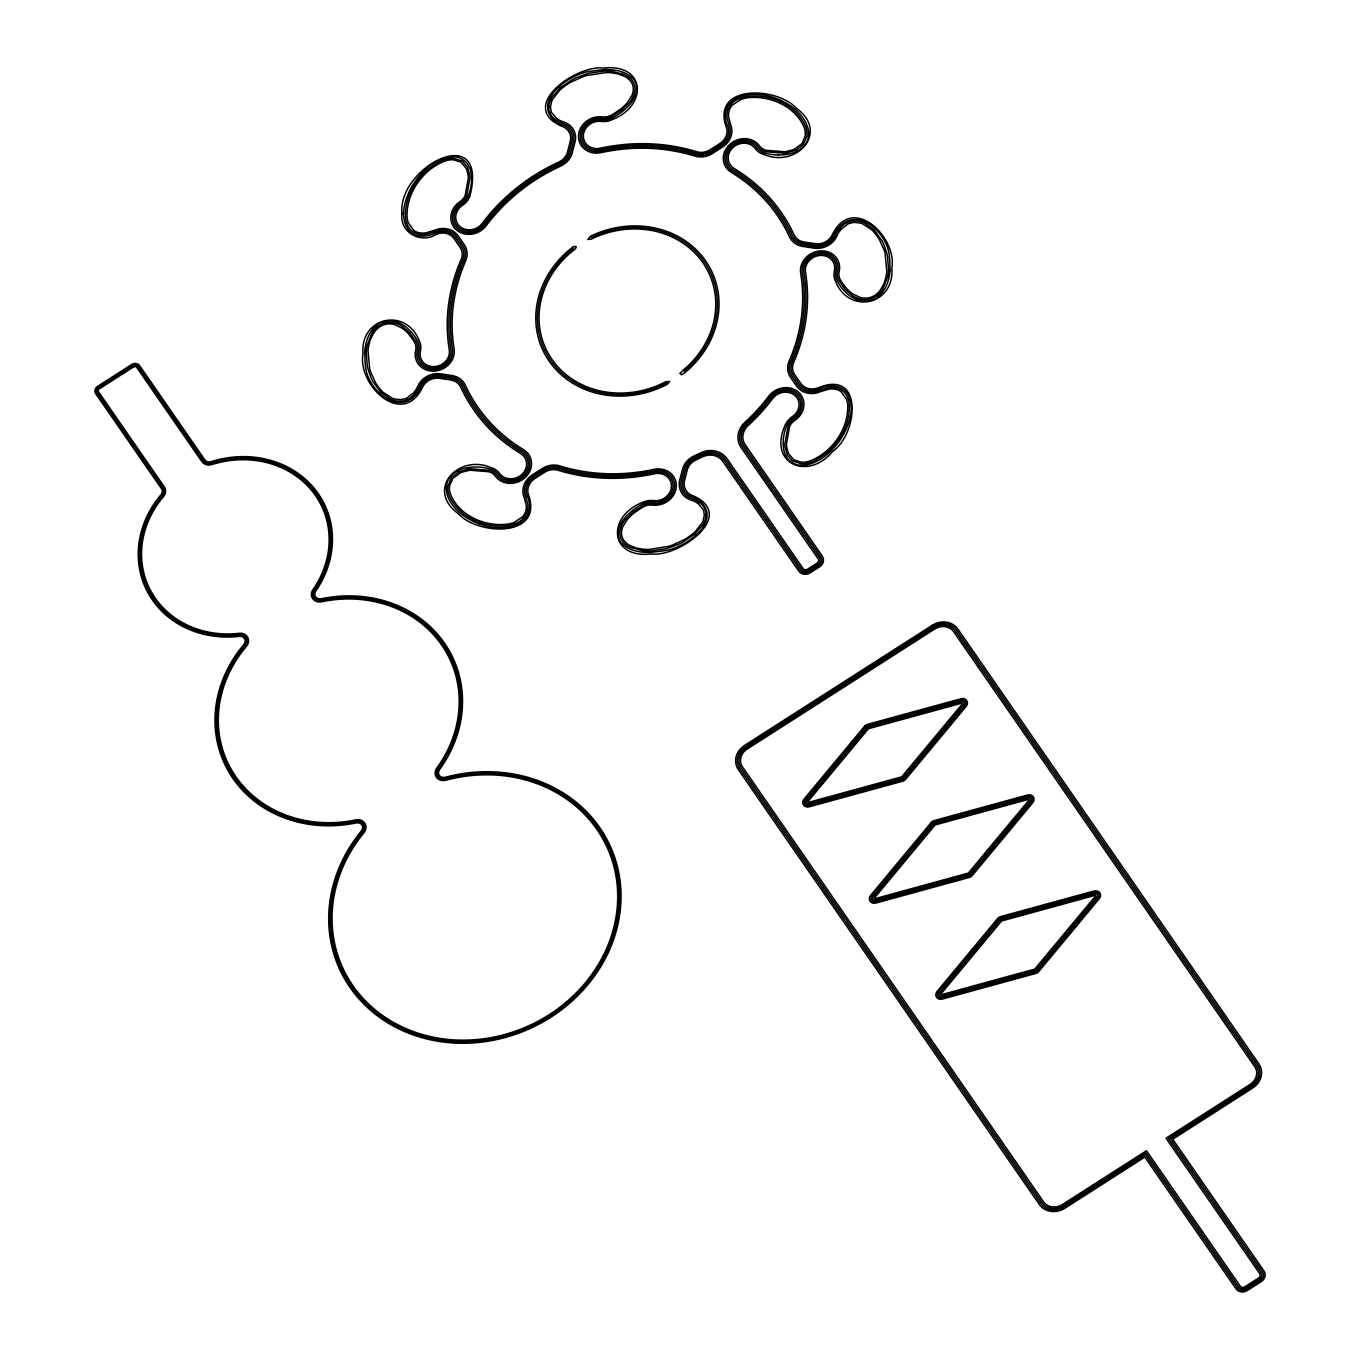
<?xml version="1.0" encoding="UTF-8"?>
<svg xmlns="http://www.w3.org/2000/svg" width="1360" height="1360" viewBox="0 0 1360 1360"><rect width="100%" height="100%" fill="white"/><g stroke="black" fill="none" stroke-linecap="round" stroke-linejoin="round"><path stroke-width="1.5" d="M548.811 107.083L549.168 104.159A21.352 19.108 -24.1 0 1 549.508 102.765L549.797 101.847A24.582 21.998 -24.1 0 1 551.922 97.308L560.099 87.822L572.441 79.594A66.572 59.585 -24.1 0 1 576.674 77.571L585.548 74.29A70.499 63.087 -24.1 0 1 590.002 73.066L604.316 71.06A52.734 47.192 -24.1 0 1 612.238 71.366L624.631 74.613A25.738 23.035 -24.1 0 1 628.643 76.976L629.663 77.809A20.519 18.377 -24.1 0 1 631.244 79.356L631.992 80.257A17.697 15.827 -24.1 0 1 634.355 84.779L634.644 85.935A17.085 15.283 -24.1 0 1 634.933 88.349L634.933 89.386A19.754 17.68 -24.1 0 1 634.253 93.5L634.083 94.112A23.834 21.335 -24.1 0 1 632.825 97.206L632.06 98.634A30.175 27.013 -24.1 0 1 631.023 100.317L630.292 101.371A34.238 30.634 -24.1 0 1 629.442 102.51L621.86 110.024L611.575 116.654A14.943 13.379 -24.1 0 1 601.97 118.422A18.258 16.354 -24.1 0 0 580.091 135.728A18.258 16.354 -24.1 0 0 600.746 151.164A179.911 161.007 -24.1 0 1 695.47 154.632A18.258 16.354 -24.1 0 0 711.722 152.252L721.65 145.894A18.258 16.354 -24.1 0 0 728.977 124.933L727.005 118.048A23.069 20.638 -24.1 0 1 727.039 112.676L727.719 109.922A15.929 14.263 -24.1 0 1 728.212 108.647L729.98 105.587A16.898 15.113 -24.1 0 1 731 104.312L732.649 102.663A20.23 18.105 -24.1 0 1 733.601 101.864L734.298 101.337A20.91 18.717 -24.1 0 1 735.318 100.623L736.406 99.96A22.151 19.822 -24.1 0 1 737.511 99.348L740.792 97.937A28.815 25.789 -24.1 0 1 742.713 97.308L744.617 96.815A34.799 31.144 -24.1 0 1 746.096 96.509C768.91 93.075 795.362 104.142 805.324 125.698A34.476 30.855 -24.1 0 1 805.562 126.31L806.157 128.095A27.778 24.854 -24.1 0 1 806.616 129.948L806.871 131.512A21.828 19.533 -24.1 0 1 807.007 134.215L806.956 135.082A20.519 18.36 -24.1 0 1 806.82 136.306L803.318 144.381A16.983 15.198 -24.1 0 1 802.672 145.146L796.042 150.059L786.998 152.898A37.774 33.796 -24.1 0 1 784.431 153.255L765.595 151.759A14.943 13.379 -24.1 0 1 758.03 146.778A18.258 16.354 -24.1 0 0 730.609 145.622A18.258 16.354 -24.1 0 0 732.207 171.054A179.911 161.007 -24.1 0 1 790.993 236.13A18.258 16.354 -24.1 0 0 803.352 245.004L814.64 246.687A18.258 16.354 -24.1 0 0 835.414 235.467A30.753 27.523 -24.1 0 1 837.76 231.132L838.95 229.466A26.078 23.341 -24.1 0 1 840.14 228.004L842.911 225.318M705.976 514.93L705.619 517.854A21.352 19.108 -24.1 0 1 705.279 519.248L704.99 520.166A24.582 21.998 -24.1 0 1 702.865 524.705L694.688 534.174L682.346 542.419A66.572 59.585 -24.1 0 1 678.113 544.442L669.239 547.723A70.499 63.087 -24.1 0 1 664.785 548.947L650.471 550.953A52.734 47.192 -24.1 0 1 642.549 550.647L630.156 547.4A25.738 23.035 -24.1 0 1 626.144 545.037L625.226 544.289A20.519 18.377 -24.1 0 1 623.543 542.657L622.795 541.756A17.697 15.827 -24.1 0 1 620.432 537.217L620.177 536.248A17.085 15.283 -24.1 0 1 619.854 533.664L619.854 532.559A19.754 17.68 -24.1 0 1 620.534 528.513L620.755 527.765A23.834 21.335 -24.1 0 1 621.962 524.807L622.727 523.379A30.175 27.013 -24.1 0 1 623.747 521.696L624.495 520.625A34.238 30.634 -24.1 0 1 625.345 519.503L632.927 511.989L643.212 505.359A14.943 13.379 -24.1 0 1 652.817 503.591A18.258 16.354 -24.1 0 0 674.696 486.268A18.258 16.354 -24.1 0 0 654.041 470.849A179.911 161.007 -24.1 0 1 559.317 467.381A18.258 16.354 -24.1 0 0 543.065 469.761L533.137 476.119A18.258 16.354 -24.1 0 0 525.81 497.08L527.782 504.05A23.069 20.638 -24.1 0 1 527.748 509.32M364.701 351.492L365.092 362.661A71.179 63.699 -24.1 0 0 365.364 364.429C365.738 388.28 398.123 417.877 417.265 393.176A31.671 28.356 -24.1 0 0 420.869 387.022A16.609 14.858 -24.1 0 1 439.756 376.822L451.044 378.505A16.609 14.858 -24.1 0 1 462.281 386.563A181.577 162.503 -24.1 0 0 521.611 452.251A16.609 14.858 -24.1 0 1 523.073 475.371A16.609 14.858 -24.1 0 1 498.134 474.317A16.609 14.858 -24.1 0 0 489.719 468.775A59.636 53.363 -24.1 0 0 476.476 466.973L471.427 467.143A39.695 35.53 -24.1 0 0 466.293 467.874L463.267 468.622A30.804 27.574 -24.1 0 0 462.655 468.809L460.292 469.659A27.268 24.395 -24.1 0 0 458.83 470.271L457.589 470.883A21.386 19.142 -24.1 0 0 450.891 475.915L450.568 476.323A18.088 16.184 -24.1 0 0 448.902 478.584L448.596 479.128A20.978 18.768 -24.1 0 0 446.488 491.266L446.675 492.983A28.73 25.704 -24.1 0 0 446.896 493.867L447.678 496.332A39.015 34.918 -24.1 0 0 449.055 499.477L450.5 502.061A52.462 46.954 -24.1 0 0 456.722 509.932L459.697 512.703A66.521 59.534 -24.1 0 0 462.06 514.607A69.649 62.339 -24.1 0 0 464.236 516.188L464.984 516.698A72.012 64.447 -24.1 0 0 475.575 522.444L479.349 523.94M890.086 270.521L889.695 259.352A71.179 63.699 -24.1 0 0 889.423 257.584C889.049 233.733 856.647 204.17 837.522 228.837A31.671 28.356 -24.1 0 0 833.918 234.991A16.609 14.858 -24.1 0 1 815.031 245.191L803.726 243.508A16.609 14.858 -24.1 0 1 792.506 235.433A181.577 162.503 -24.1 0 0 733.176 169.762A16.609 14.858 -24.1 0 1 731.714 146.642A16.609 14.858 -24.1 0 1 756.653 147.696A16.609 14.858 -24.1 0 0 765.068 153.238A59.636 53.363 -24.1 0 0 778.311 155.023M783.394 438.736L783.139 443.428A39.695 35.53 -24.1 0 0 783.496 448.154L784.057 450.908A30.804 27.574 -24.1 0 0 784.21 451.452L784.924 453.594A27.268 24.395 -24.1 0 0 785.468 454.903L786.063 456.076A21.386 19.142 -24.1 0 0 790.908 461.822L791.401 462.145A18.088 16.184 -24.1 0 0 793.645 463.471L794.189 463.709M527.714 509.439L527.068 512.091A15.929 14.263 -24.1 0 1 526.575 513.366L524.892 516.307A16.898 15.113 -24.1 0 1 523.787 517.701L522.206 519.299A20.23 18.105 -24.1 0 1 521.186 520.149L520.489 520.676A20.91 18.717 -24.1 0 1 519.469 521.39L518.381 522.053A22.151 19.822 -24.1 0 1 517.276 522.665L513.995 524.076A28.815 25.789 -24.1 0 1 512.074 524.705L510.289 525.164A34.799 31.144 -24.1 0 1 508.691 525.504C485.877 529.023 459.187 517.599 449.463 496.315A34.476 30.855 -24.1 0 1 449.225 495.703L448.63 493.918A27.778 24.854 -24.1 0 1 448.171 492.065L447.916 490.501A21.828 19.533 -24.1 0 1 447.78 487.798L447.831 486.931A20.519 18.36 -24.1 0 1 447.967 485.707L451.469 477.632A16.983 15.198 -24.1 0 1 452.115 476.867L458.745 471.954L467.789 469.115A37.774 33.796 -24.1 0 1 470.356 468.758L489.192 470.254A14.943 13.379 -24.1 0 1 496.757 475.235A18.258 16.354 -24.1 0 0 524.178 476.391A18.258 16.354 -24.1 0 0 522.58 450.959A179.911 161.007 -24.1 0 1 463.794 385.883A18.258 16.354 -24.1 0 0 451.435 377.009L440.147 375.326A18.258 16.354 -24.1 0 0 419.373 386.546A30.753 27.523 -24.1 0 1 417.027 390.881L415.905 392.445A26.078 23.341 -24.1 0 1 414.647 394.009L411.876 396.695A17.391 15.572 -24.1 0 1 400.571 401.234L397.443 401.064A21.352 19.108 -24.1 0 1 395.964 400.86L395.131 400.707A24.582 21.998 -24.1 0 1 390.286 399.058L380.715 392.224L372.844 381.412A66.572 59.585 -24.1 0 1 371.008 377.638L368.186 369.631A70.499 63.087 -24.1 0 1 367.251 365.585L366.265 352.41A52.734 47.192 -24.1 0 1 367.251 344.998L371.79 333.183A25.738 23.035 -24.1 0 1 374.663 329.256L375.649 328.236A20.519 18.377 -24.1 0 1 377.468 326.621L378.505 325.856A17.697 15.827 -24.1 0 1 383.588 323.272L384.846 322.915A17.085 15.283 -24.1 0 1 387.481 322.439L388.671 322.354A19.754 17.68 -24.1 0 1 392.989 322.643L393.771 322.779A23.834 21.335 -24.1 0 1 396.865 323.68L398.361 324.275A30.175 27.013 -24.1 0 1 400.078 325.091L401.166 325.686A34.238 30.634 -24.1 0 1 402.322 326.383L409.802 332.826L416.126 341.853A14.943 13.379 -24.1 0 1 417.231 350.659A18.258 16.354 -24.1 0 0 434.129 369.631A18.258 16.354 -24.1 0 0 452.506 349.095A179.911 161.007 -24.1 0 1 464.117 260.525A18.258 16.354 -24.1 0 0 462.876 245.582L456.841 236.844A18.258 16.354 -24.1 0 0 434.792 231.761L427.193 234.158A23.069 20.638 -24.1 0 1 421.413 234.583L418.489 234.175A15.929 14.263 -24.1 0 1 417.129 233.835L414.035 232.458A16.898 15.113 -24.1 0 1 412.692 231.574L411.043 230.18A20.23 18.105 -24.1 0 1 410.261 229.364L409.751 228.752A20.91 18.717 -24.1 0 1 409.071 227.851L408.51 227.018A22.151 19.822 -24.1 0 1 407.864 225.93L406.606 222.972A28.815 25.789 -24.1 0 1 406.096 221.238L405.722 219.521A34.799 31.144 -24.1 0 1 405.518 218.161C403.937 194.055 420.325 170.34 441.966 160.531A34.476 30.855 -24.1 0 1 442.629 160.259L444.601 159.562A27.778 24.854 -24.1 0 1 446.658 158.984L448.375 158.61A21.828 19.533 -24.1 0 1 451.299 158.27L452.234 158.236A20.519 18.36 -24.1 0 1 453.543 158.27L461.975 160.854A16.983 15.198 -24.1 0 1 462.74 161.398L467.5 167.178L469.812 175.355A37.774 33.796 -24.1 0 1 469.982 177.735L466.82 195.398A14.943 13.379 -24.1 0 1 460.819 202.861A18.258 16.354 -24.1 0 0 457.283 228.531A18.258 16.354 -24.1 0 0 484.891 224.91A179.911 161.007 -24.1 0 1 560.065 164.747A18.258 16.354 -24.1 0 0 570.69 152.49L573.444 141.814A18.258 16.354 -24.1 0 0 563.04 123.386A30.753 27.523 -24.1 0 1 558.552 121.55L556.852 120.581A26.078 23.341 -24.1 0 1 555.373 119.595L552.772 117.351A17.391 15.572 -24.1 0 1 548.726 107.083M529.21 510.272L529.091 510.748A18.496 16.558 -24.1 0 1 527.731 514.624L527.612 514.845A17.085 15.283 -24.1 0 1 526.813 516.222L526.252 517.055A18.819 16.83 -24.1 0 1 524.756 518.874C517.259 526.864 505.393 528.479 494.972 527.51M850.289 416.466C852.397 407.269 851.19 395.267 843.455 389.419A18.819 16.83 -24.1 0 0 841.602 388.195L840.752 387.736A17.085 15.283 -24.1 0 0 839.443 387.158L839.222 387.073A18.496 16.558 -24.1 0 0 835.04 386.053L834.377 385.985M727.073 107.389L727.243 107.049A17.085 15.283 -24.1 0 1 727.974 105.791L728.535 104.958A18.819 16.83 -24.1 0 1 730.031 103.122C737.511 95.149 749.411 93.534 759.815 94.503A65.195 58.344 -24.1 0 1 775.421 98.107L779.212 99.569A72.012 64.447 -24.1 0 1 789.803 105.315L790.551 105.825A69.649 62.339 -24.1 0 1 792.727 107.406A66.521 59.534 -24.1 0 1 795.09 109.31L798.082 112.081A52.462 46.954 -24.1 0 1 804.304 119.952L805.732 122.536A39.015 34.918 -24.1 0 1 807.109 125.681L807.891 128.146A28.73 25.704 -24.1 0 1 808.112 129.03L808.418 130.713A20.978 18.768 -24.1 0 1 806.293 142.919L805.885 143.412A18.088 16.184 -24.1 0 1 804.27 145.622L803.981 145.945M413.95 392.462L416.058 389.521A29.495 26.384 -24.1 0 0 417.877 386.07A19.924 17.833 -24.1 0 1 440.521 373.83L451.826 375.513A19.924 17.833 -24.1 0 1 465.307 385.186A178.262 159.528 -24.1 0 0 523.549 449.667A19.924 17.833 -24.1 0 1 525.3 477.411A19.924 17.833 -24.1 0 1 495.38 476.153A13.277 11.883 -24.1 0 0 488.648 471.716L470.356 470.271A36.278 32.47 -24.1 0 0 468.299 470.56L461.992 472.175A24.752 22.151 -24.1 0 0 460.36 472.838L452.761 478.448L449.531 486.115A18.836 16.864 -24.1 0 0 449.446 487.084L449.412 487.9A20.366 18.224 -24.1 0 0 449.565 490.331L449.888 492.15A26.809 23.987 -24.1 0 0 450.262 493.595C458.728 515.848 485.622 527.238 508.232 524.059A33.915 30.362 -24.1 0 0 509.167 523.872L512.822 522.903A25.67 22.984 -24.1 0 0 514.029 522.478L522.478 516.885A15.266 13.668 -24.1 0 0 523.583 515.508L524.416 514.233A14.79 13.243 -24.1 0 0 524.96 513.145L525.164 512.686A14.501 12.971 -24.1 0 0 525.572 511.598L526.15 509.065A20.995 18.785 -24.1 0 0 526.252 505.291L524.297 497.76A19.924 17.833 -24.1 0 1 532.287 474.895L542.215 468.537A19.924 17.833 -24.1 0 1 559.946 465.936A178.262 159.528 -24.1 0 0 653.803 469.37A19.924 17.833 -24.1 0 1 676.328 486.2A19.924 17.833 -24.1 0 1 652.46 505.104A13.277 11.883 -24.1 0 0 643.909 506.651A60.299 53.958 -24.1 0 0 640.356 508.657L633.658 513.315A47.379 42.398 -24.1 0 0 631.822 514.862L629.442 517.123A36.822 32.946 -24.1 0 0 627.249 519.554L622.931 526.456A21.658 19.38 -24.1 0 0 622.659 527.119A21.08 18.87 -24.1 0 0 622.319 528.037L621.894 529.55A18.411 16.473 -24.1 0 0 621.554 531.641L621.52 532.066A16.065 14.382 -24.1 0 0 621.486 533.358L621.52 534.072A15.113 13.515 -24.1 0 0 621.758 535.704L622.2 537.268A16.15 14.45 -24.1 0 0 624.019 540.617L625.481 542.317M840.837 229.551L838.729 232.492A29.495 26.384 -24.1 0 0 836.91 235.943A19.924 17.833 -24.1 0 1 814.266 248.183L802.961 246.5A19.924 17.833 -24.1 0 1 789.48 236.827A178.262 159.528 -24.1 0 0 731.238 172.329A19.924 17.833 -24.1 0 1 729.487 144.602A19.924 17.833 -24.1 0 1 759.407 145.86A13.277 11.883 -24.1 0 0 766.139 150.297L784.431 151.742A36.278 32.47 -24.1 0 0 786.488 151.453L792.88 149.804A24.752 22.151 -24.1 0 0 794.427 149.175L801.958 143.633L805.239 135.898A18.836 16.864 -24.1 0 0 805.341 134.929L805.375 134.113A20.366 18.224 -24.1 0 0 805.222 131.682L804.899 129.863A26.809 23.987 -24.1 0 0 804.525 128.401C796.314 106.488 769.199 94.656 746.555 97.954A33.915 30.362 -24.1 0 0 745.62 98.124L742.152 99.042A25.67 22.984 -24.1 0 0 740.758 99.535L732.309 105.128A15.266 13.668 -24.1 0 0 731.204 106.505L730.439 107.678A14.79 13.243 -24.1 0 0 729.827 108.868L729.623 109.327A14.501 12.971 -24.1 0 0 729.215 110.415L728.637 112.948A20.995 18.785 -24.1 0 0 728.535 116.722L730.49 124.253A19.924 17.833 -24.1 0 1 722.5 147.118L712.555 153.476A19.924 17.833 -24.1 0 1 694.841 156.077A178.262 159.528 -24.1 0 0 600.984 152.643A19.924 17.833 -24.1 0 1 578.459 135.813A19.924 17.833 -24.1 0 1 602.327 116.909A13.277 11.883 -24.1 0 0 610.878 115.345A60.299 53.958 -24.1 0 0 614.431 113.356L621.129 108.698A47.379 42.398 -24.1 0 0 622.965 107.134L625.345 104.89A36.822 32.946 -24.1 0 0 627.538 102.459L631.856 95.557A21.658 19.38 -24.1 0 0 632.128 94.894L632.179 94.758A21.08 18.87 -24.1 0 0 632.468 93.976L632.893 92.463A18.411 16.473 -24.1 0 0 633.233 90.372L633.267 89.947A16.065 14.382 -24.1 0 0 633.301 88.655L633.267 88.026A15.113 13.515 -24.1 0 0 633.029 86.292L632.621 84.83A16.15 14.45 -24.1 0 0 630.768 81.396L629.289 79.696M418.659 176.698L419.271 175.95A69.649 62.339 -24.1 0 1 421.158 173.791A66.521 59.534 -24.1 0 1 423.419 171.428L426.649 168.419A52.462 46.954 -24.1 0 1 435.659 161.959L438.583 160.412A39.015 34.918 -24.1 0 1 442.085 158.882L444.822 157.947A28.73 25.704 -24.1 0 1 445.791 157.675L447.644 157.233A20.978 18.768 -24.1 0 1 460.649 158.202L461.142 158.542A18.088 16.184 -24.1 0 1 463.386 159.868L463.862 160.208A21.386 19.142 -24.1 0 1 468.707 165.937L469.319 167.11A27.268 24.395 -24.1 0 1 469.863 168.402L470.577 170.544A30.804 27.574 -24.1 0 1 470.713 171.105L471.274 173.859A39.695 35.53 -24.1 0 1 471.631 178.585L471.393 183.277A59.636 53.363 -24.1 0 1 468.333 195.772A16.609 14.858 -24.1 0 1 461.686 204.085A16.609 14.858 -24.1 0 0 458.473 227.409A16.609 14.858 -24.1 0 0 483.565 224.128A181.577 162.503 -24.1 0 1 559.453 163.387A16.609 14.858 -24.1 0 0 569.092 152.252L571.846 141.576A16.609 14.858 -24.1 0 0 562.394 124.831A31.671 28.356 -24.1 0 1 556.036 121.992C530.196 101.541 570.231 72.896 591.413 71.213A71.179 63.699 -24.1 0 1 593.351 70.822L605.438 69.53M807.653 801.924L868.462 728.739L962.149 703.052M962.54 703.63L901.731 776.815L808.061 802.502M874.276 898.178L935.085 824.993L1028.772 799.306M1029.163 799.884L968.354 873.069L874.684 898.756M940.746 994.194L1001.555 921.009L1095.225 895.322M1095.633 895.9L1034.756 969.119L941.137 994.772M413.644 392.836L406.402 398.361M841.143 229.177L848.487 223.618M377.383 328.661L376.414 329.613A20.009 17.918 -24.1 0 0 375.496 330.633L374.867 331.398A24.565 21.981 -24.1 0 0 373.949 332.656L370.94 338.351A40.851 36.567 -24.1 0 0 369.92 341.139L368.815 345.287A50.728 45.39 -24.1 0 0 368.016 350.676L369.648 368.662A69.751 62.424 -24.1 0 0 370.668 372.113L375.7 383.078A58.684 52.513 -24.1 0 0 377.468 385.764L381.344 390.507A44.812 40.103 -24.1 0 0 383.384 392.53L392.241 398.191A22.627 20.247 -24.1 0 0 394.468 398.939L400.503 399.653L406.045 398.497M877.489 293.267L878.373 292.4A20.009 17.918 -24.1 0 0 879.291 291.38L879.92 290.615A24.565 21.981 -24.1 0 0 880.821 289.357L883.847 283.662A40.851 36.567 -24.1 0 0 884.867 280.874L885.972 276.726A50.728 45.39 -24.1 0 0 886.771 271.337L885.139 253.351A69.751 62.424 -24.1 0 0 884.119 249.9L879.087 238.935A58.684 52.513 -24.1 0 0 877.319 236.249L873.443 231.506A44.812 40.103 -24.1 0 0 871.403 229.483L862.546 223.822A22.627 20.247 -24.1 0 0 860.319 223.074L854.284 222.36L848.742 223.499M377.672 328.406L379.61 326.893A16.15 14.45 -24.1 0 1 383.401 324.921L385.101 324.377M877.115 293.607L875.16 295.12A16.15 14.45 -24.1 0 1 871.386 297.092L869.737 297.619A15.113 13.515 -24.1 0 1 867.884 297.976L867.306 298.061A16.065 14.382 -24.1 0 1 865.725 298.163L865.385 298.163A18.411 16.473 -24.1 0 1 863.039 298.01L861.543 297.755A21.08 18.87 -24.1 0 1 860.608 297.534L860.472 297.5A21.658 19.38 -24.1 0 1 859.775 297.296L852.822 293.947A36.822 32.946 -24.1 0 1 850.238 292.009L848.147 290.122A47.379 42.398 -24.1 0 1 846.481 288.388L841.993 282.523A60.299 53.958 -24.1 0 1 840.123 279.378A13.277 11.883 -24.1 0 1 839.154 271.558A19.924 17.833 -24.1 0 0 820.726 250.869A19.924 17.833 -24.1 0 0 800.666 273.258A178.262 159.528 -24.1 0 1 789.174 361.029A19.924 17.833 -24.1 0 0 790.517 377.315L796.552 386.053A19.924 17.833 -24.1 0 0 820.607 391.612L828.886 389.164A20.995 18.785 -24.1 0 1 832.966 388.943L835.635 389.266A14.501 12.971 -24.1 0 1 836.791 389.555L837.267 389.708A14.79 13.243 -24.1 0 1 838.389 390.133L839.715 390.796A15.266 13.668 -24.1 0 1 841.109 391.714L846.447 399.126A25.67 22.984 -24.1 0 1 846.821 400.231L847.552 403.546A33.915 30.362 -24.1 0 1 847.688 404.396C848.946 428.383 832.252 452.285 810.084 460.904A26.809 23.987 -24.1 0 1 808.367 461.431L806.361 461.873A20.366 18.224 -24.1 0 1 803.726 462.213L802.859 462.247A18.836 16.864 -24.1 0 1 801.822 462.247L793.73 459.833L788.409 453.356A24.752 22.151 -24.1 0 1 787.831 451.877L786.556 446.063A36.278 32.47 -24.1 0 1 786.437 444.159L789.497 426.989A13.277 11.883 -24.1 0 1 794.852 420.359A19.924 17.833 -24.1 0 0 798.694 392.36A19.924 17.833 -24.1 0 0 768.587 396.304A178.262 159.528 -24.1 0 1 744.923 422.348A21.59 19.312 -24.1 0 0 741.03 447.423L818.176 558.875A3.315 2.975 -24.1 0 1 817.088 563.108L807.551 569.211A3.315 2.975 -24.1 0 1 803.063 568.548L727.005 458.66A21.59 19.312 -24.1 0 0 700.06 453.067A178.262 159.528 -24.1 0 1 694.093 455.923A19.924 17.833 -24.1 0 0 682.516 469.285L679.762 479.961A19.924 17.833 -24.1 0 0 691.101 500.055A29.495 26.384 -24.1 0 1 694.688 501.466L697.697 503.183M878.152 296.633L878.713 296.174A22.117 19.788 -24.1 0 0 879.903 295.137L880.991 294.032A22.695 20.315 -24.1 0 0 881.62 293.335L882.963 291.652A30.124 26.945 -24.1 0 0 884.816 288.779L886.091 286.348A49.266 44.081 -24.1 0 0 889.984 270.521M376.754 325.278L376.176 325.737A22.117 19.788 -24.1 0 0 374.884 326.876L373.796 327.964A22.695 20.315 -24.1 0 0 373.167 328.678L371.824 330.361A30.124 26.945 -24.1 0 0 369.971 333.234L368.696 335.665A49.266 44.081 -24.1 0 0 364.803 351.492M649.349 552.483L661.436 551.191A71.179 63.699 -24.1 0 0 663.374 550.8C684.556 549.117 724.591 520.455 698.734 500.038A31.671 28.356 -24.1 0 0 692.393 497.182A16.609 14.858 -24.1 0 1 682.941 480.437L685.678 469.761A16.609 14.858 -24.1 0 1 695.334 458.626A181.577 162.503 -24.1 0 0 701.42 455.719A18.258 16.354 -24.1 0 1 724.217 460.445L800.275 570.333A6.647 5.95 -24.1 0 0 809.251 571.676L818.788 565.573A6.647 5.95 -24.1 0 0 820.964 557.09L743.818 445.638A18.258 16.354 -24.1 0 1 747.116 424.422A181.577 162.503 -24.1 0 0 771.222 397.885A16.609 14.858 -24.1 0 1 796.314 394.604A16.609 14.858 -24.1 0 1 793.101 417.928A16.609 14.858 -24.1 0 0 786.42 426.224A59.636 53.363 -24.1 0 0 783.377 438.719M778.311 155.006L783.36 154.853A39.695 35.53 -24.1 0 0 788.494 154.139L791.52 153.391A30.804 27.574 -24.1 0 0 792.132 153.204L794.495 152.354A27.268 24.395 -24.1 0 0 795.957 151.742L797.283 151.096A21.386 19.142 -24.1 0 0 803.896 146.098M575.756 246.551L576.079 247.503A4.437 3.978 -24.1 0 1 574.328 249.679A89.862 80.427 -24.1 0 0 551.905 359.312A89.862 80.427 -24.1 0 0 665.754 381.752L669.63 381.463L667.454 384.2A93.177 83.385 -24.1 0 1 549.117 361.097A93.177 83.385 -24.1 0 1 572.628 247.214M622.2 71.944L624.733 72.93A30.124 26.945 -24.1 0 1 627.674 74.409L629.391 75.531A22.695 20.315 -24.1 0 1 630.088 76.058L631.193 76.976A22.117 19.788 -24.1 0 1 632.213 77.996L632.757 78.591M557.09 118.83L560.099 120.547A29.495 26.384 -24.1 0 0 563.686 121.941A19.924 17.833 -24.1 0 1 575.025 142.052L572.271 152.711A19.924 17.833 -24.1 0 1 560.694 166.09A178.262 159.528 -24.1 0 0 486.2 225.709A19.924 17.833 -24.1 0 1 456.093 229.653A19.924 17.833 -24.1 0 1 459.935 201.654A13.277 11.883 -24.1 0 0 465.29 195.024L468.35 177.854A36.278 32.47 -24.1 0 0 468.231 175.95L466.956 170.136A24.752 22.151 -24.1 0 0 466.412 168.742L461.142 162.231L453.084 159.766A18.836 16.864 -24.1 0 0 451.928 159.749L451.18 159.783A20.366 18.224 -24.1 0 0 448.409 160.14L446.556 160.548A26.809 23.987 -24.1 0 0 444.822 161.058C422.586 169.643 405.841 193.579 407.099 217.617A33.915 30.362 -24.1 0 0 407.218 218.467L407.966 221.782A25.67 22.984 -24.1 0 0 408.34 222.887L413.678 230.299A15.266 13.668 -24.1 0 0 415.072 231.217L416.398 231.88A14.79 13.243 -24.1 0 0 417.52 232.305L417.996 232.458A14.501 12.971 -24.1 0 0 419.135 232.73L421.821 233.07A20.995 18.785 -24.1 0 0 425.884 232.849L434.18 230.401A19.924 17.833 -24.1 0 1 458.235 235.96L464.27 244.681A19.924 17.833 -24.1 0 1 465.613 260.984A178.262 159.528 -24.1 0 0 454.121 348.755A19.924 17.833 -24.1 0 1 434.061 371.144A19.924 17.833 -24.1 0 1 415.633 350.455A13.277 11.883 -24.1 0 0 414.664 342.635A60.299 53.958 -24.1 0 0 412.794 339.49L408.306 333.625A47.379 42.398 -24.1 0 0 406.793 332.027L404.549 330.004A36.822 32.946 -24.1 0 0 402.101 328.168L395.012 324.717A21.658 19.38 -24.1 0 0 394.315 324.513L394.179 324.479A21.08 18.87 -24.1 0 0 393.346 324.275L391.867 324.02A18.411 16.473 -24.1 0 0 389.521 323.85L389.181 323.85A16.065 14.382 -24.1 0 0 387.668 323.935L387.005 324.02A15.113 13.515 -24.1 0 0 385.101 324.377M556.716 118.575L551.31 112.2M698.071 503.438L703.477 509.813M629.051 79.458L628.201 78.693A20.009 17.918 -24.1 0 0 627.079 77.86L626.297 77.333A24.565 21.981 -24.1 0 0 625.022 76.585L619.123 74.256A40.851 36.567 -24.1 0 0 616.182 73.542L611.796 72.845A50.728 45.39 -24.1 0 0 606.05 72.556L586.483 75.565A69.751 62.424 -24.1 0 0 582.658 76.806L570.418 82.399A58.684 52.513 -24.1 0 0 567.358 84.269L561.901 88.264A44.812 40.103 -24.1 0 0 559.555 90.355L552.704 99.059A22.627 20.247 -24.1 0 0 551.718 101.201L550.443 106.879L551.225 111.945M625.736 542.555L626.688 543.388A20.009 17.918 -24.1 0 0 627.708 544.153L628.49 544.663A24.565 21.981 -24.1 0 0 629.765 545.411L635.664 547.757A40.851 36.567 -24.1 0 0 638.605 548.471L642.991 549.151A50.728 45.39 -24.1 0 0 648.737 549.457L668.304 546.448A69.751 62.424 -24.1 0 0 672.129 545.207L684.369 539.614A58.684 52.513 -24.1 0 0 687.429 537.744L692.886 533.749A44.812 40.103 -24.1 0 0 695.232 531.658L702.083 522.954A22.627 20.247 -24.1 0 0 703.069 520.812L704.344 515.134L703.562 510.068M622.03 543.422L622.574 544.017A22.117 19.788 -24.1 0 0 623.594 545.037L624.699 545.955A22.695 20.315 -24.1 0 0 625.396 546.482L627.113 547.587A30.124 26.945 -24.1 0 0 630.054 549.083L632.587 550.069A49.266 44.081 -24.1 0 0 649.349 552.381M706.061 514.93A17.391 15.572 -24.1 0 0 702.134 504.73L699.414 502.418A26.078 23.341 -24.1 0 0 697.935 501.415L696.235 500.463A30.753 27.523 -24.1 0 0 691.747 498.627A18.258 16.354 -24.1 0 1 681.343 480.199L684.097 469.523A18.258 16.354 -24.1 0 1 694.722 457.266A179.911 161.007 -24.1 0 0 700.74 454.393A19.924 17.833 -24.1 0 1 725.611 459.561L801.669 569.449A4.981 4.454 -24.1 0 0 808.401 570.435L817.938 564.349A4.981 4.454 -24.1 0 0 819.57 557.991L742.424 446.539A19.924 17.833 -24.1 0 1 746.028 423.385A179.911 161.007 -24.1 0 0 769.896 397.086A18.258 16.354 -24.1 0 1 797.504 393.482A18.258 16.354 -24.1 0 1 793.968 419.135A14.943 13.379 -24.1 0 0 787.967 426.615L784.805 444.278A37.774 33.796 -24.1 0 0 784.975 446.658L787.287 454.835L792.047 460.615A16.983 15.198 -24.1 0 0 792.812 461.159L801.244 463.743A20.519 18.36 -24.1 0 0 802.553 463.777L803.488 463.743A21.828 19.533 -24.1 0 0 806.412 463.386L808.129 463.029A27.778 24.854 -24.1 0 0 810.169 462.451L812.158 461.754A34.476 30.855 -24.1 0 0 812.821 461.482C834.462 451.673 850.85 427.958 849.269 403.852A34.799 31.144 -24.1 0 0 849.065 402.492L848.708 400.877A28.815 25.789 -24.1 0 0 848.181 399.024L846.906 396.083A22.151 19.822 -24.1 0 0 846.362 395.114L845.801 394.281A20.91 18.717 -24.1 0 0 845.036 393.261L844.526 392.649A20.23 18.105 -24.1 0 0 843.744 391.833L842.095 390.439A16.898 15.113 -24.1 0 0 840.803 389.589L837.726 388.212A15.929 14.263 -24.1 0 0 836.298 387.838L833.51 387.447A23.069 20.638 -24.1 0 0 827.696 387.855L819.995 390.252A18.258 16.354 -24.1 0 1 797.946 385.169L791.911 376.431A18.258 16.354 -24.1 0 1 790.67 361.488A179.911 161.007 -24.1 0 0 802.281 272.918A18.258 16.354 -24.1 0 1 820.658 252.382A18.258 16.354 -24.1 0 1 837.556 271.354A14.943 13.379 -24.1 0 0 838.661 280.16L844.968 289.187L852.465 295.63A34.238 30.634 -24.1 0 0 853.621 296.327L854.709 296.922A30.175 27.013 -24.1 0 0 856.426 297.738L857.922 298.333A23.834 21.335 -24.1 0 0 861.016 299.234L861.798 299.37A19.754 17.68 -24.1 0 0 866.116 299.659L867.306 299.574A17.085 15.283 -24.1 0 0 869.941 299.098L871.199 298.741A17.697 15.827 -24.1 0 0 876.282 296.14L877.319 295.375A20.519 18.377 -24.1 0 0 879.138 293.777L880.107 292.757A25.738 23.035 -24.1 0 0 882.98 288.83L887.536 277.015A52.734 47.192 -24.1 0 0 888.505 269.603L887.536 256.428A70.499 63.087 -24.1 0 0 886.601 252.382L883.779 244.375A66.572 59.585 -24.1 0 0 881.943 240.601L874.072 229.789L864.518 222.938A24.582 21.998 -24.1 0 0 859.775 221.323L858.823 221.153A21.352 19.108 -24.1 0 0 857.344 220.949L854.352 220.847A17.391 15.572 -24.1 0 0 842.877 225.284M621.639 543.694A20.808 18.615 -24.1 0 1 620.483 524.416L622.234 521.22A37.638 33.694 -24.1 0 1 626.977 515.338L631.108 511.53A59.789 53.516 -24.1 0 1 642.515 504.067A16.609 14.858 -24.1 0 1 653.174 502.095A16.609 14.858 -24.1 0 0 673.064 486.353A16.609 14.858 -24.1 0 0 654.296 472.328A181.577 162.503 -24.1 0 1 558.688 468.826A16.609 14.858 -24.1 0 0 543.915 470.985L533.987 477.343A16.609 14.858 -24.1 0 0 527.323 496.4M527.323 496.4A32.011 28.645 -24.1 0 1 529.295 502.843L529.397 503.642A24.463 21.896 -24.1 0 1 529.244 510.136M494.972 527.544A65.195 58.344 -24.1 0 1 479.366 523.906M376.482 324.938A20.808 18.615 -24.1 0 1 397.409 322.252L400.724 323.629A37.638 33.694 -24.1 0 1 406.674 327.556L410.465 331.092A59.789 53.516 -24.1 0 1 417.571 341.105A16.609 14.858 -24.1 0 1 418.829 350.88A16.609 14.858 -24.1 0 0 434.18 368.118A16.609 14.858 -24.1 0 0 450.891 349.452A181.577 162.503 -24.1 0 1 462.604 260.066A16.609 14.858 -24.1 0 0 461.482 246.466L455.43 237.745A16.609 14.858 -24.1 0 0 435.404 233.104A32.011 28.645 -24.1 0 1 428.281 235.484L427.414 235.637A24.463 21.896 -24.1 0 1 420.41 236.045L419.747 235.96A18.496 16.558 -24.1 0 1 415.684 234.991L415.463 234.906A17.085 15.283 -24.1 0 1 414.035 234.277L413.185 233.818A18.819 16.83 -24.1 0 1 411.332 232.577C403.597 226.746 402.39 214.761 404.498 205.547A65.195 58.344 -24.1 0 1 409.666 190.689L411.553 187.051A72.012 64.447 -24.1 0 1 418.642 176.698M605.438 69.632A49.266 44.081 -24.1 0 1 622.234 71.876M633.148 78.319A20.808 18.615 -24.1 0 1 634.304 97.597L632.672 100.623A37.638 33.694 -24.1 0 1 627.81 106.658L623.679 110.483A59.789 53.516 -24.1 0 1 612.272 117.946A16.609 14.858 -24.1 0 1 601.613 119.918A16.609 14.858 -24.1 0 0 581.723 135.66A16.609 14.858 -24.1 0 0 600.491 149.685A181.577 162.503 -24.1 0 1 696.099 153.187A16.609 14.858 -24.1 0 0 710.872 151.028L720.8 144.67A16.609 14.858 -24.1 0 0 727.464 125.613A32.011 28.645 -24.1 0 1 725.492 119.17L725.39 118.371A24.463 21.896 -24.1 0 1 725.543 111.877L725.696 111.248A18.496 16.558 -24.1 0 1 727.056 107.389M878.305 297.075A20.808 18.615 -24.1 0 1 857.361 299.761L854.063 298.384A37.638 33.694 -24.1 0 1 848.113 294.457L844.322 290.921A59.789 53.516 -24.1 0 1 837.216 280.908A16.609 14.858 -24.1 0 1 835.958 271.133A16.609 14.858 -24.1 0 0 820.607 253.895A16.609 14.858 -24.1 0 0 803.896 272.561A181.577 162.503 -24.1 0 1 792.183 361.947A16.609 14.858 -24.1 0 0 793.305 375.53L799.34 384.268A16.609 14.858 -24.1 0 0 819.383 388.892A32.011 28.645 -24.1 0 1 826.506 386.529L827.373 386.376A24.463 21.896 -24.1 0 1 834.377 385.968M850.34 416.483A65.195 58.344 -24.1 0 1 845.121 431.324L843.234 434.962A72.012 64.447 -24.1 0 1 836.145 445.315L835.516 446.063A69.649 62.339 -24.1 0 1 833.629 448.222A66.521 59.534 -24.1 0 1 831.368 450.585L828.138 453.594A52.462 46.954 -24.1 0 1 819.128 460.054L816.204 461.584A39.015 34.918 -24.1 0 1 812.702 463.131L809.965 464.066A28.73 25.704 -24.1 0 1 808.996 464.338L807.143 464.78A20.978 18.768 -24.1 0 1 794.138 463.794M572.73 247.333A4.267 3.825 -24.1 0 1 575.79 246.449M591.294 237.473A91.528 81.906 -24.1 0 1 704.276 261.8A91.528 81.906 -24.1 0 1 684.012 371.416M666.604 382.976A91.528 81.906 -24.1 0 1 550.511 360.196A91.528 81.906 -24.1 0 1 573.478 248.455M401.982 213.792C399.398 232.237 420.818 244.137 436.016 234.464A14.943 13.379 -24.1 0 1 454.036 238.629L460.088 247.367A14.943 13.379 -24.1 0 1 461.091 259.59A183.243 163.982 -24.1 0 0 449.276 349.809A14.943 13.379 -24.1 0 1 434.231 366.605A14.943 13.379 -24.1 0 1 420.41 351.084A18.258 16.354 -24.1 0 0 419.067 340.323C405.518 306.901 359.958 317.203 362.967 353.719C357.289 385.271 402.56 428.315 422.382 387.498A14.943 13.379 -24.1 0 1 439.365 378.318L450.67 380.001A14.943 13.379 -24.1 0 1 460.785 387.26A183.243 163.982 -24.1 0 0 520.642 453.543A14.943 13.379 -24.1 0 1 521.951 474.351A14.943 13.379 -24.1 0 1 499.511 473.399A18.258 16.354 -24.1 0 0 490.263 467.313C458.371 454.104 424.881 489.43 458.541 513.859C477.292 534.956 542.742 538.271 528.836 495.72A14.943 13.379 -24.1 0 1 534.837 478.567L544.765 472.209A14.943 13.379 -24.1 0 1 558.059 470.254A183.243 163.982 -24.1 0 0 654.534 473.79A14.943 13.379 -24.1 0 1 671.432 486.421A14.943 13.379 -24.1 0 1 653.531 500.599A18.258 16.354 -24.1 0 0 641.784 502.741C606.934 516.613 608.923 558.909 651.61 553.928C678.3 557.413 737.97 515.525 693.039 495.737A14.943 13.379 -24.1 0 1 684.522 480.675L687.276 469.999A14.943 13.379 -24.1 0 1 695.963 459.969A183.243 163.982 -24.1 0 0 702.1 457.045A16.609 14.858 -24.1 0 1 722.823 461.346L798.881 571.234A8.296 7.429 -24.1 0 0 810.101 572.9L819.621 566.797A8.296 7.429 -24.1 0 0 822.358 556.206L745.212 444.754A16.609 14.858 -24.1 0 1 748.204 425.459A183.243 163.982 -24.1 0 0 772.531 398.684A14.943 13.379 -24.1 0 1 795.124 395.726A14.943 13.379 -24.1 0 1 792.234 416.721A18.258 16.354 -24.1 0 0 784.873 425.85C768.009 463.947 808.163 481.083 832.524 451.554C857.378 434.724 864.382 369.257 818.771 387.549A14.943 13.379 -24.1 0 1 800.751 383.384L794.699 374.646A14.943 13.379 -24.1 0 1 793.696 362.423A183.243 163.982 -24.1 0 0 805.511 272.204A14.943 13.379 -24.1 0 1 820.539 255.408A14.943 13.379 -24.1 0 1 834.377 270.929A18.258 16.354 -24.1 0 0 835.72 281.69C849.269 315.112 894.829 304.81 891.82 268.294C897.498 236.742 852.227 193.698 832.405 234.515A14.943 13.379 -24.1 0 1 815.422 243.695L804.117 242.012A14.943 13.379 -24.1 0 1 794.002 234.753A183.243 163.982 -24.1 0 0 734.145 168.47A14.943 13.379 -24.1 0 1 732.836 147.662A14.943 13.379 -24.1 0 1 755.276 148.614A18.258 16.354 -24.1 0 0 764.524 154.7C796.416 167.909 829.906 132.583 796.246 108.154C777.495 87.04 712.045 83.742 725.951 126.293A14.943 13.379 -24.1 0 1 719.95 143.446L710.022 149.787A14.943 13.379 -24.1 0 1 696.728 151.742A183.243 163.982 -24.1 0 0 600.253 148.223A14.943 13.379 -24.1 0 1 583.355 135.592A14.943 13.379 -24.1 0 1 601.256 121.414A18.258 16.354 -24.1 0 0 613.003 119.272C647.853 105.4 645.864 63.104 603.177 68.085C576.487 64.583 516.817 106.488 561.748 126.276A14.943 13.379 -24.1 0 1 570.265 141.338L567.511 152.014A14.943 13.379 -24.1 0 1 558.824 162.044A183.243 163.982 -24.1 0 0 482.256 223.329A14.943 13.379 -24.1 0 1 459.663 226.287A14.943 13.379 -24.1 0 1 462.553 205.292A18.258 16.354 -24.1 0 0 469.914 196.163C489.209 119.425 396.967 166.77 401.982 213.792M680.136 373.337L681.513 374.833L684.862 372.657A93.177 83.385 -24.1 0 0 705.67 260.916A93.177 83.385 -24.1 0 0 590.444 236.232L587.843 239.479L591.345 239.122A16.983 15.198 -24.1 0 0 592.144 238.714A89.862 80.427 -24.1 0 1 702.882 262.701A89.862 80.427 -24.1 0 1 683.145 370.175L680.136 373.337M864.569 726.257L803.862 799.34A5.389 4.828 -24.1 0 0 809.081 806.854L902.632 781.235A5.389 4.828 -24.1 0 0 905.624 779.314L966.331 706.231A5.389 4.828 -24.1 0 0 961.129 698.7L867.561 724.336A5.389 4.828 -24.1 0 0 864.569 726.257M865.827 727.107L805.137 800.207A3.74 3.349 -24.1 0 0 808.741 805.409L902.292 779.773A3.74 3.349 -24.1 0 0 904.366 778.447L965.073 705.364A3.74 3.349 -24.1 0 0 961.469 700.162L867.901 725.781A3.74 3.349 -24.1 0 0 865.827 727.107M867.102 727.974L806.395 801.057A2.074 1.853 -24.1 0 0 808.401 803.964L901.952 778.328A2.074 1.853 -24.1 0 0 903.108 777.58L963.798 704.497A2.074 1.853 -24.1 0 0 961.809 701.607L868.241 727.243A2.074 1.853 -24.1 0 0 867.102 727.974M931.192 822.494L870.485 895.594A5.389 4.828 -24.1 0 0 875.704 903.108L969.255 877.472A5.389 4.828 -24.1 0 0 972.247 875.568L1032.954 802.468A5.389 4.828 -24.1 0 0 1027.752 794.954L934.184 820.59A5.389 4.828 -24.1 0 0 931.192 822.494M932.467 823.361L871.76 896.444A3.74 3.349 -24.1 0 0 875.364 901.663L968.915 876.027A3.74 3.349 -24.1 0 0 970.989 874.701L1031.696 801.618A3.74 3.349 -24.1 0 0 1028.092 796.399L934.524 822.035A3.74 3.349 -24.1 0 0 932.467 823.361M933.725 824.228L873.018 897.311A2.074 1.853 -24.1 0 0 875.024 900.201L968.575 874.565A2.074 1.853 -24.1 0 0 969.731 873.834L1030.438 800.751A2.074 1.853 -24.1 0 0 1028.432 797.861L934.864 823.48A2.074 1.853 -24.1 0 0 933.725 824.228M997.662 918.51L936.955 991.61A5.389 4.828 -24.1 0 0 942.157 999.124L1035.725 973.488A5.389 4.828 -24.1 0 0 1038.717 971.584L1099.424 898.484A5.389 4.828 -24.1 0 0 1094.205 890.97L1000.654 916.606A5.389 4.828 -24.1 0 0 997.662 918.51M998.92 919.377L938.213 992.46A3.74 3.349 -24.1 0 0 941.817 997.679L1035.385 972.043A3.74 3.349 -24.1 0 0 1037.459 970.717L1098.149 897.634A3.74 3.349 -24.1 0 0 1094.545 892.415L1000.994 918.051A3.74 3.349 -24.1 0 0 998.92 919.377M1000.178 920.244L939.488 993.327A2.074 1.853 -24.1 0 0 941.477 996.217L1035.045 970.598A2.074 1.853 -24.1 0 0 1036.184 969.85L1096.891 896.767A2.074 1.853 -24.1 0 0 1094.885 893.877L1001.334 919.513A2.074 1.853 -24.1 0 0 1000.178 920.244M131.903 364.395L97.512 386.41A5.644 5.049 -24.1 0 0 95.659 393.601L161.483 488.699A5.644 5.049 -24.1 0 1 160.99 494.717A98.77 88.4 -24.1 0 0 148.206 593.215A98.77 88.4 -24.1 0 0 239.479 636.344A5.644 5.049 -24.1 0 1 243.967 644.436A125.885 112.659 -24.1 0 0 230.571 774.826A125.885 112.659 -24.1 0 0 356.371 822.885A5.644 5.049 -24.1 0 1 361.471 830.824A148.665 133.042 -24.1 0 0 419.73 1037.034A148.665 133.042 -24.1 0 0 620.432 908.582A148.665 133.042 -24.1 0 0 445.094 777.308A5.644 5.049 -24.1 0 1 439.45 769.726A125.885 112.659 -24.1 0 0 444.465 643.127A125.885 112.659 -24.1 0 0 321.028 598.808A5.644 5.049 -24.1 0 1 315.639 591.243A98.77 88.4 -24.1 0 0 314.755 488.971A98.77 88.4 -24.1 0 0 210.953 461.686A5.644 5.049 -24.1 0 1 204.833 459.867L139.536 365.534A5.644 5.049 -24.1 0 0 131.903 364.395M132.481 365.228L98.09 387.243A4.522 4.046 -24.1 0 0 96.611 393.006L162.435 488.104A6.766 6.069 -24.1 0 1 161.84 495.312A97.648 87.38 -24.1 0 0 149.209 592.688A97.648 87.38 -24.1 0 0 239.445 635.307A6.766 6.069 -24.1 0 1 244.817 645.031A124.746 111.639 -24.1 0 0 231.54 774.248A124.746 111.639 -24.1 0 0 356.218 821.882A6.766 6.069 -24.1 0 1 362.321 831.402A147.526 132.022 -24.1 0 0 420.155 1036.048A147.526 132.022 -24.1 0 0 619.327 908.582A147.526 132.022 -24.1 0 0 445.332 778.294A6.766 6.069 -24.1 0 1 438.549 769.199A124.746 111.639 -24.1 0 0 443.513 643.739A124.746 111.639 -24.1 0 0 321.181 599.811A6.766 6.069 -24.1 0 1 314.721 590.733A97.648 87.38 -24.1 0 0 313.854 489.634A97.648 87.38 -24.1 0 0 211.242 462.672A6.766 6.069 -24.1 0 1 203.881 460.462L138.584 366.129A4.522 4.046 -24.1 0 0 132.481 365.228M133.059 366.061L98.668 388.076A3.383 3.026 -24.1 0 0 97.546 392.394L163.387 487.492A7.905 7.072 -24.1 0 1 162.69 495.907A96.509 86.377 -24.1 0 0 150.212 592.161A96.509 86.377 -24.1 0 0 239.394 634.287A7.905 7.072 -24.1 0 1 245.667 645.626A123.624 110.636 -24.1 0 0 232.526 773.687A123.624 110.636 -24.1 0 0 356.048 820.879A7.905 7.072 -24.1 0 1 363.188 831.997A146.404 131.019 -24.1 0 0 420.58 1035.062A146.404 131.019 -24.1 0 0 618.222 908.565A146.404 131.019 -24.1 0 0 445.553 779.28A7.905 7.072 -24.1 0 1 437.648 768.672A123.624 110.636 -24.1 0 0 442.561 644.351A123.624 110.636 -24.1 0 0 321.351 600.814A7.905 7.072 -24.1 0 1 313.803 590.223A96.509 86.377 -24.1 0 0 312.936 490.297A96.509 86.377 -24.1 0 0 211.514 463.641A7.905 7.072 -24.1 0 1 202.929 461.074L137.632 366.741A3.383 3.026 -24.1 0 0 133.059 366.061M133.637 366.894L99.246 388.909A2.261 2.023 -24.1 0 0 98.498 391.782L164.322 486.88A9.027 8.075 -24.1 0 1 163.54 496.502A95.387 85.357 -24.1 0 0 151.198 591.634A95.387 85.357 -24.1 0 0 239.343 633.267A9.027 8.075 -24.1 0 1 247.69 637.211A9.027 8.075 -24.1 0 1 246.517 646.221A122.502 109.633 -24.1 0 0 233.495 773.109A122.502 109.633 -24.1 0 0 355.895 819.876A9.027 8.075 -24.1 0 1 364.888 823.276A9.027 8.075 -24.1 0 1 364.055 832.575A145.265 129.999 -24.1 0 0 420.988 1034.076A145.265 129.999 -24.1 0 0 617.117 908.565A145.265 129.999 -24.1 0 0 445.774 780.266A9.027 8.075 -24.1 0 1 436.526 777.427A9.027 8.075 -24.1 0 1 436.747 768.145A122.502 109.633 -24.1 0 0 441.626 644.946A122.502 109.633 -24.1 0 0 321.504 601.817A9.027 8.075 -24.1 0 1 312.698 598.723A9.027 8.075 -24.1 0 1 312.885 589.73A95.387 85.357 -24.1 0 0 312.035 490.96A95.387 85.357 -24.1 0 0 211.803 464.61A9.027 8.075 -24.1 0 1 201.977 461.686L136.68 367.353A2.261 2.023 -24.1 0 0 133.637 366.894M932.314 625.26L744.532 745.433A18.921 16.932 -24.1 0 0 738.31 769.573L1039.329 1204.45A18.921 16.932 -24.1 0 0 1064.897 1208.258L1144.831 1157.088L1236.07 1288.889A8.296 7.429 -24.1 0 0 1247.29 1290.555L1261.23 1281.63A8.296 7.429 -24.1 0 0 1263.967 1271.039L1172.728 1139.238L1252.679 1088.068A18.921 16.932 -24.1 0 0 1258.901 1063.945L957.882 629.068A18.921 16.932 -24.1 0 0 932.314 625.26M933.164 626.484L745.382 746.674A17.255 15.436 -24.1 0 0 739.704 768.689L1040.723 1203.566A17.255 15.436 -24.1 0 0 1064.047 1207.034L1145.392 1154.963L1237.464 1287.988A6.647 5.95 -24.1 0 0 1246.44 1289.331L1260.38 1280.406A6.647 5.95 -24.1 0 0 1262.573 1271.923L1170.484 1138.898L1251.829 1086.844A17.255 15.436 -24.1 0 0 1257.507 1064.829L956.488 629.952A17.255 15.436 -24.1 0 0 933.164 626.484M934.014 627.708L746.232 747.898A15.589 13.957 -24.1 0 0 741.098 767.788L1042.117 1202.665A15.589 13.957 -24.1 0 0 1063.197 1205.793L1145.936 1152.855L1238.858 1287.104A4.981 4.454 -24.1 0 0 1245.59 1288.107L1259.53 1279.165A4.981 4.454 -24.1 0 0 1261.179 1272.824L1168.24 1138.575L1250.979 1085.62A15.589 13.957 -24.1 0 0 1256.113 1065.73L955.094 630.853A15.589 13.957 -24.1 0 0 934.014 627.708M934.864 628.932L747.065 749.122A13.94 12.478 -24.1 0 0 742.492 766.904L1043.511 1201.781A13.94 12.478 -24.1 0 0 1062.347 1204.569L1146.48 1150.73L1240.252 1286.203A3.315 2.975 -24.1 0 0 1244.74 1286.866L1258.68 1277.941A3.315 2.975 -24.1 0 0 1259.785 1273.708L1165.996 1138.235L1250.129 1084.396A13.94 12.478 -24.1 0 0 1254.719 1066.614L953.7 631.737A13.94 12.478 -24.1 0 0 934.864 628.932"/></g></svg>
